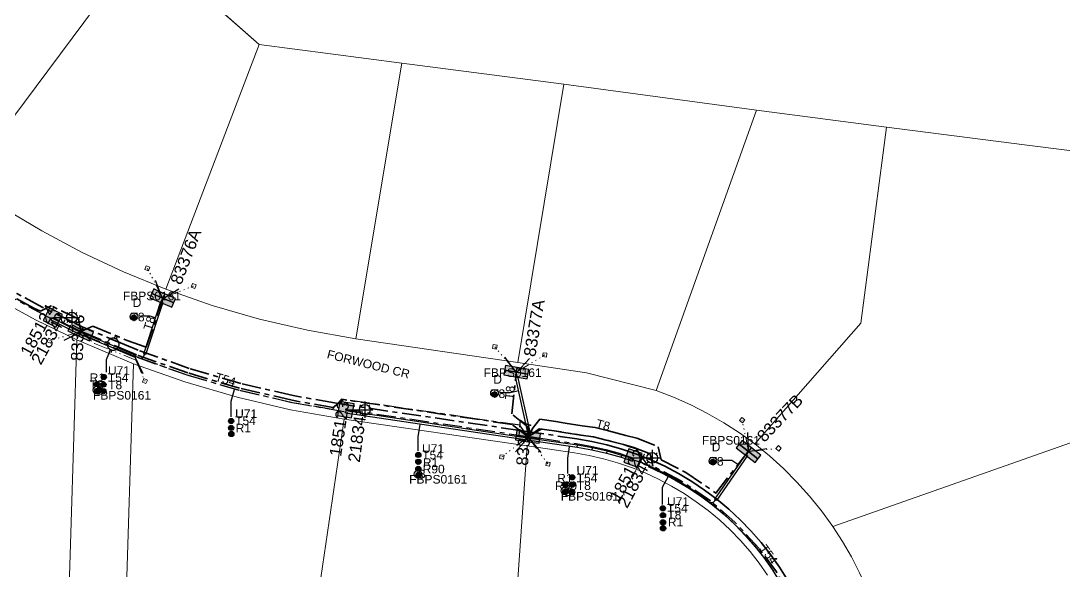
# Model space of a CAD drawing. Header units: metres. Extents: x 244561 to 254068, y 6159332 to 6162744.
# Drawn here: x 251592.3 to 251810.7, y 6161766.5 to 6161881.6 of the extents above; entities that cross this region are included whole.
import ezdxf
from ezdxf.enums import TextEntityAlignment as Align

# ---------------------------------------------------------------- set-up
doc = ezdxf.new("R2010")
doc.units = ezdxf.units.M
doc.linetypes.add('Cable Exist UG', pattern=[7, 4, -1, 1, -1])
doc.linetypes.add('PHANTOMX2', pattern=[6.6, 3, -0.75, 0.2, -0.75, 0.2, -0.75, 0.2, -0.75])
doc.layers.get('0').update_dxf_attribs({"color": 6})
for name, color, linetype, lineweight in [('_User_HV_Exist', 1, 'Continuous', 35), ('_User_LV_Exist', 5, 'Continuous', 35), ('Cadastre Developer_SP_NEW', 92, 'Continuous', 15), ('Cadastre Land Parcels_SP_EXT', 118, 'Continuous', 15), ('Cadastre Roads_SP_EXT', 218, 'Continuous', 15), ('Mains_HV_EXT', 13, 'Continuous', 25), ('Mains_LV_EXT', 163, 'Continuous', 25), ('Mains_LV_SL_EXT', 135, 'Continuous', 25), ('Mains_SL_EXT', 131, 'Continuous', 25), ('Services_SP_EXT', 42, 'PHANTOMX2', 20)]:
    doc.layers.add(name, color=color, linetype=linetype, lineweight=lineweight)
for name, color, linetype in [('Duct_SP_EXT', 30, 'Continuous'), ('Equip_LV_EXT', 7, 'Continuous'), ('Equip_SP_SL_EXT', 7, 'Continuous'), ('SupportsUG_SP_LV_EXT', 7, 'Continuous'), ('SupportsUG_SP_LV_SL_EXT', 7, 'Continuous'), ('Trench_SP_EXT', 7, 'Continuous')]:
    doc.layers.add(name, color=color, linetype=linetype)
doc.styles.add('COLUMN_LABEL', font='arial.ttf', dxfattribs={"height": 2})
doc.styles.add('iecARIAL', font='arial.ttf', dxfattribs={"height": 2})
doc.styles.add('POLE_LABEL', font='arial.ttf', dxfattribs={"height": 2})
doc.styles.add('SL_LABEL', font='arial.ttf', dxfattribs={"height": 2})
doc.styles.get("Standard").update_dxf_attribs({"font": 'arial.ttf'})

# ---------------------------------------------------------------- blocks, each defined once
blk = doc.blocks.new('COLUMN_EXT')
blk.add_hatch(color=256).paths.add_polyline_path([(1.5, -1.5), (1.5, 1.5), (-1.5, 1.5), (-1.5, -1.5)])
blk.add_lwpolyline([(1.5, 1.5), (-1.5, 1.5), (-1.5, -1.5), (1.5, -1.5)], close=True)
at = {"flags": 1}
blk.add_attdef('Z', (-1.81, 2.35), '', height=0.2, rotation=180, dxfattribs=at)
at = {"flags": 9}
for tag, style, p in [('STRUCTURE_PLANT_NUMBER', 'POLE_LABEL', (-1.81, -0.03)), ('STREET_CODE', 'COLUMN_LABEL', (-1.81, 0.2))]:
    blk.add_attdef(tag, text='', height=0.2, rotation=180, dxfattribs=dict(at, style=style)).set_placement(p, align=Align.MIDDLE_LEFT)
for tag, p in [('COLUMN_TYPE', (-1.81, 0.4)), ('STREETNAME', (-1.81, 1.6)), ('OWNED_BY', (-1.81, 0.6)), ('LOCATION', (-1.81, 1.4)), ('SUBURB', (-1.81, 1.8)), ('LEGEND', (-1.81, 1.2)), ('USAGE', (-1.81, 1)), ('NOTES', (-1.81, 2)), ('STATE', (-1.81, 0.8))]:
    blk.add_attdef(tag, text='', height=0.2, rotation=180, dxfattribs=at).set_placement(p, align=Align.MIDDLE_LEFT)
at = {"style": 'COLUMN_LABEL', "width": 0.9, "flags": 8}
blk.add_attdef('ASSET_NUM', text='', height=2, rotation=270, dxfattribs=at).set_placement((2, -4), align=Align.MIDDLE_LEFT)
blk = doc.blocks.new('PILLAR_EXT')
blk.add_hatch(color=256).paths.add_polyline_path([(-2.5, 1), (-2.5, -1), (2.5, -1), (2.5, 1)])
for p, q in [((-2.5, 0), (2.5, 0)), ((0, 1), (0, -1))]:
    blk.add_line(p, q)
at = {"ltscale": 10}
blk.add_line((2.5, 0), (-2.5, 0), dxfattribs=at)
blk.add_lwpolyline([(-2.5, -1), (-1.25, -1), (1.25, -1), (2.5, -1), (2.5, 1), (-2.5, 1)], close=True)
at = {"width": 0.9, "flags": 8}
blk.add_attdef('ASSET_NUM', text='', height=2, rotation=90, dxfattribs=at).set_placement((-2, 4), align=Align.MIDDLE_LEFT)
for tag, p, flags in [('OWNED_BY', (0, -0.2), 9), ('STATE', (0, -0.4), 9), ('SUPPORT_TYPE', (0, -0.6), 9), ('STREETNAME', (0, -1.8), 9), ('SUBURB', (0, -2), 1), ('USAGE', (0, -0.8), 9), ('LEGEND', (0, -1), 9), ('LOCATION', (0, -1.2), 9), ('NOTES', (0, -1.4), 9), ('PARENT', (0, -1.6), 9)]:
    blk.add_attdef(tag, p, '', height=0.2, dxfattribs=dict(flags=flags))
blk = doc.blocks.new('DUCT_EXT')
blk.add_circle((0, 0.8), 0.8)
at = {"flags": 1}
blk.add_attdef('Z', (0, 0), '', height=0.2, dxfattribs=at)
at = {"flags": 9}
for tag, p in [('DUCT_CODE', (0, 0)), ('XSECT_TYPE', (0, -0.2)), ('STATE', (0, -0.6)), ('FB_REFERENCE', (0, -0.4)), ('NOTES', (0, -0.8))]:
    blk.add_attdef(tag, text='', height=0.2, dxfattribs=at).set_placement(p, align=Align.MIDDLE_LEFT)
blk = doc.blocks.new('SL_LANTERN_EXT')
at = {"flags": 9}
for tag, p in [('LRATECODE', (-7.4, 0)), ('LOUTREACHVOCAB', (-7.2, 0)), ('LOUTREACH', (-7, 0)), ('LANTNUMBER', (-6.6, 0)), ('LNEW', (-6.4, 0)), ('LMASTVOCAB', (-6.2, 0)), ('LMAST', (-6, 0)), ('LLAMPVOCAB', (-5.8, 0)), ('LLAMP', (-5.6, 0)), ('LEXIST', (-5.4, 0)), ('LCHARGE3PERCENT', (-5.2, 0)), ('LCHARGE3', (-5, 0)), ('LCHARGE2PERCENT', (-4.8, 0)), ('LCHARGE2', (-4.6, 0)), ('LCHARGE1PERCENT', (-4.4, 0)), ('LCHARGE1', (-4.2, 0)), ('LCATEGORY', (-4, 0)), ('LBRACKETVOCAB', (-3.8, 0)), ('LBRACKET', (-3.6, 0)), ('LKINGHEIGHT', (-3.4, 0)), ('CREPLACE', (-3.2, 0)), ('CREMOVE', (-3, 0)), ('CNUMBER', (-2.8, 0)), ('CNEW', (-2.6, 0)), ('CEXIST', (-2.4, 0)), ('USAGE', (-2.2, 0)), ('STATE', (-2, 0)), ('OWNED_BY', (-1.8, 0)), ('ORIENTATION', (-1.6, 0)), ('OPERATING_VOLTAGE', (-1.4, 0)), ('NO_PHASES', (-1.2, 0)), ('LANTERN_TYPE', (-1, 0)), ('LANTERN_PURPOSE', (-0.8, 0)), ('CONTROL_TYPE', (-0.6, 0)), ('CONSTRUCTED_VOLTAGE', (-0.4, 0))]:
    blk.add_attdef(tag, text='', height=0.001, rotation=270, dxfattribs=at).set_placement(p, align=Align.MIDDLE_LEFT)
at = {"style": 'SL_LABEL', "flags": 9}
blk.add_attdef('STREET_CODE', text='', height=0.001, rotation=270, dxfattribs=at).set_placement((0, 0), align=Align.MIDDLE_LEFT)
at = {"flags": 1}
blk.add_attdef('Z', (0, 0), '', height=0.001, rotation=270, dxfattribs=at)
at = {"width": 0.9}
blk.add_attdef('LNUMBER', text='', height=1, dxfattribs=at).set_placement((7, -1), align=Align.MIDDLE_LEFT)
at = {"flags": 9}
for tag, p in [('LREMOVE', (0, -7.6)), ('LREPLACE', (0, -7.8)), ('LTYPE', (0, -8)), ('LTYPEVOCAB', (0, -8.2)), ('LEGEND', (0, -8.4)), ('SUBURB', (0, -8.6)), ('STREETNAME', (0, -8.8)), ('LOCATION', (0, -9)), ('NOTES', (0, -9.2)), ('MAINTAINED_BY', (0, -9.86))]:
    blk.add_attdef(tag, text='', height=0.001, dxfattribs=at).set_placement(p, align=Align.MIDDLE_LEFT)
blk.add_attdef('OPERATED_BY', (0, -9.61), '', height=0.001, dxfattribs=at)
blk.add_wipeout([(5.69, 0), (5.06, -1.06), (4, -1.69), (2.94, -1.06), (2.31, 0), (2.94, 1.06), (4, 1.69), (5.06, 1.06)])
for p, q in [((0, 0), (4, 0)), ((2.94, 1.06), (3.2, 0.8)), ((4, 1.69), (4, 0)), ((5.06, 1.06), (4.8, 0.8)), ((2.94, -1.06), (3.2, -0.8)), ((4, 0), (5.69, 0)), ((4, 0), (4, -1.69)), ((5.06, -1.06), (4.8, -0.8))]:
    blk.add_line(p, q)
blk.add_circle((4, 0), 1.12)
blk = doc.blocks.new('CCP_EXT')
at = {"flags": 9}
for tag, p in [('STATE', (0, -1.8)), ('NOTES', (0, -2))]:
    blk.add_attdef(tag, text='', height=0.2, dxfattribs=at).set_placement(p, align=Align.MIDDLE_LEFT)
blk.add_wipeout([(0, 0.57), (0.57, 0), (0, -0.57), (-0.57, 0)])
blk.add_lwpolyline([(-0.57, 0), (0, 0.57), (0.57, 0), (0, -0.57), (-0.57, 0)])
at = {"flags": 1}
blk.add_attdef('Z', (0, 0), '', height=0.2, dxfattribs=at)
at = {"flags": 9}
for tag, p in [('CCP_TYPE', (0, 0)), ('CONSTRUCTED_VOLTAGE', (0, -0.2)), ('OPERATING_VOLTAGE', (0, -0.6)), ('ORIENTATION', (0, -0.8)), ('OWNED_BY', (0, -1)), ('NO_PHASES', (0, -0.4)), ('USAGE', (0, -1.2)), ('LEGEND', (0, -1.4)), ('LIFE_SUPPORT', (0, -1.6))]:
    blk.add_attdef(tag, text='', height=0.2, dxfattribs=at).set_placement(p, align=Align.MIDDLE_LEFT)
blk = doc.blocks.new('LV_UG_LINKS_OPEN_EXT')
at = {"layer": 'Equip_LV_EXT'}
for tag, flags, p in [('OPERATING_VOLTAGE', 9, (3, -2.6)), ('ORIENTATION', 9, (3, -2.8)), ('STATE', 9, (3, -3)), ('SWITCH_TYPE', 9, (3, -3.2)), ('OWNED_BY', 9, (3, -3.8)), ('OPERATED_BY', 9, (3, -4)), ('USAGE', 9, (3, -3.4)), ('NOTES', 9, (3, -3.6)), ('MAINTAINED_BY', 9, (3, -4.2)), ('NUMBER_OF_PHASES', 9, (3, -4.4)), ('TYPE', 9, (3, -4.6)), ('Z', 1, (3, -4.8))]:
    blk.add_attdef(tag, text='', height=0.2, dxfattribs=dict(at, flags=flags)).set_placement(p, align=Align.MIDDLE_LEFT)
blk.add_wipeout([(4, 1.25), (3.97, 1.25), (3.94, 1.25), (3.91, 1.25), (3.88, 1.24), (3.85, 1.24), (3.82, 1.24), (3.79, 1.23), (3.76, 1.23), (3.73, 1.22), (3.7, 1.21), (3.67, 1.2), (3.64, 1.2), (3.61, 1.19), (3.58, 1.18), (3.55, 1.17), (3.52, 1.15), (3.49, 1.14), (3.47, 1.13), (3.44, 1.12), (3.41, 1.1), (3.38, 1.09), (3.36, 1.07), (3.33, 1.06), (3.31, 1.04), (3.28, 1.02), (3.26, 1), (3.23, 0.99), (3.21, 0.97), (3.18, 0.95), (3.16, 0.93), (3.14, 0.91), (3.12, 0.88), (3.09, 0.86), (3.07, 0.84), (3.05, 0.82), (3.03, 0.79), (3.01, 0.77), (3, 0.74), (2.98, 0.72), (2.96, 0.69), (2.94, 0.67), (2.93, 0.64), (2.91, 0.62), (2.9, 0.59), (2.88, 0.56), (2.87, 0.53), (2.86, 0.51), (2.85, 0.48), (2.83, 0.45), (2.82, 0.42), (2.81, 0.39), (2.8, 0.36), (2.8, 0.33), (2.79, 0.3), (2.78, 0.27), (2.77, 0.24), (2.77, 0.21), (2.76, 0.18), (2.76, 0.15), (2.76, 0.12), (2.75, 0.09), (2.75, 0.06), (2.75, 0.03), (2.75, 0), (2.75, -0.03), (2.75, -0.06), (2.75, -0.09), (2.76, -0.12), (2.76, -0.15), (2.76, -0.18), (2.77, -0.21), (2.77, -0.24), (2.78, -0.27), (2.79, -0.3), (2.8, -0.33), (2.8, -0.36), (2.81, -0.39), (2.82, -0.42), (2.83, -0.45), (2.85, -0.48), (2.86, -0.51), (2.87, -0.53), (2.88, -0.56), (2.9, -0.59), (2.91, -0.62), (2.93, -0.64), (2.94, -0.67), (2.96, -0.69), (2.98, -0.72), (3, -0.74), (3.01, -0.77), (3.03, -0.79), (3.05, -0.82), (3.07, -0.84), (3.09, -0.86), (3.12, -0.88), (3.14, -0.91), (3.16, -0.93), (3.18, -0.95), (3.21, -0.97), (3.23, -0.99), (3.26, -1), (3.28, -1.02), (3.31, -1.04), (3.33, -1.06), (3.36, -1.07), (3.38, -1.09), (3.41, -1.1), (3.44, -1.12), (3.47, -1.13), (3.49, -1.14), (3.52, -1.15), (3.55, -1.17), (3.58, -1.18), (3.61, -1.19), (3.64, -1.2), (3.67, -1.2), (3.7, -1.21), (3.73, -1.22), (3.76, -1.23), (3.79, -1.23), (3.82, -1.24), (3.85, -1.24), (3.88, -1.24), (3.91, -1.25), (3.94, -1.25), (3.97, -1.25), (4, -1.25), (4.03, -1.25), (4.06, -1.25), (4.09, -1.25), (4.12, -1.24), (4.15, -1.24), (4.18, -1.24), (4.21, -1.23), (4.24, -1.23), (4.27, -1.22), (4.3, -1.21), (4.33, -1.2), (4.36, -1.2), (4.39, -1.19), (4.42, -1.18), (4.45, -1.17), (4.48, -1.15), (4.51, -1.14), (4.53, -1.13), (4.56, -1.12), (4.59, -1.1), (4.62, -1.09), (4.64, -1.07), (4.67, -1.06), (4.69, -1.04), (4.72, -1.02), (4.74, -1), (4.77, -0.99), (4.79, -0.97), (4.82, -0.95), (4.84, -0.93), (4.86, -0.91), (4.88, -0.88), (4.91, -0.86), (4.93, -0.84), (4.95, -0.82), (4.97, -0.79), (4.99, -0.77), (5, -0.74), (5.02, -0.72), (5.04, -0.69), (5.06, -0.67), (5.07, -0.64), (5.09, -0.62), (5.1, -0.59), (5.12, -0.56), (5.13, -0.53), (5.14, -0.51), (5.15, -0.48), (5.17, -0.45), (5.18, -0.42), (5.19, -0.39), (5.2, -0.36), (5.2, -0.33), (5.21, -0.3), (5.22, -0.27), (5.23, -0.24), (5.23, -0.21), (5.24, -0.18), (5.24, -0.15), (5.24, -0.12), (5.25, -0.09), (5.25, -0.06), (5.25, -0.03), (5.25, 0), (5.25, 0.03), (5.25, 0.06), (5.25, 0.09), (5.24, 0.12), (5.24, 0.15), (5.24, 0.18), (5.23, 0.21), (5.23, 0.24), (5.22, 0.27), (5.21, 0.3), (5.2, 0.33), (5.2, 0.36), (5.19, 0.39), (5.18, 0.42), (5.17, 0.45), (5.15, 0.48), (5.14, 0.51), (5.13, 0.53), (5.12, 0.56), (5.1, 0.59), (5.09, 0.62), (5.07, 0.64), (5.06, 0.67), (5.04, 0.69), (5.02, 0.72), (5, 0.74), (4.99, 0.77), (4.97, 0.79), (4.95, 0.82), (4.93, 0.84), (4.91, 0.86), (4.88, 0.88), (4.86, 0.91), (4.84, 0.93), (4.82, 0.95), (4.79, 0.97), (4.77, 0.99), (4.74, 1), (4.72, 1.02), (4.69, 1.04), (4.67, 1.06), (4.64, 1.07), (4.62, 1.09), (4.59, 1.1), (4.56, 1.12), (4.53, 1.13), (4.51, 1.14), (4.48, 1.15), (4.45, 1.17), (4.42, 1.18), (4.39, 1.19), (4.36, 1.2), (4.33, 1.2), (4.3, 1.21), (4.27, 1.22), (4.24, 1.23), (4.21, 1.23), (4.18, 1.24), (4.15, 1.24), (4.12, 1.24), (4.09, 1.25), (4.06, 1.25), (4.03, 1.25)]).dxf.layer = 'Equip_LV_EXT'
for p, q in [((3.79, 1.86), (3.79, 1.23)), ((4.21, 1.86), (4.21, 1.23)), ((3.79, -1.23), (3.79, -1.86)), ((4.21, -1.23), (4.21, -1.86))]:
    blk.add_line(p, q, dxfattribs=at)
at = {"layer": 'Equip_LV_EXT', "flags": 128}
blk.add_lwpolyline([(4, 1.25), (3.97, 1.25), (3.94, 1.25), (3.91, 1.25), (3.88, 1.24), (3.85, 1.24), (3.82, 1.24), (3.79, 1.23), (3.76, 1.23), (3.73, 1.22), (3.7, 1.21), (3.67, 1.2), (3.64, 1.2), (3.61, 1.19), (3.58, 1.18), (3.55, 1.17), (3.52, 1.15), (3.49, 1.14), (3.47, 1.13), (3.44, 1.12), (3.41, 1.1), (3.38, 1.09), (3.36, 1.07), (3.33, 1.06), (3.31, 1.04), (3.28, 1.02), (3.26, 1), (3.23, 0.99), (3.21, 0.97), (3.18, 0.95), (3.16, 0.93), (3.14, 0.91), (3.12, 0.88), (3.09, 0.86), (3.07, 0.84), (3.05, 0.82), (3.03, 0.79), (3.01, 0.77), (3, 0.74), (2.98, 0.72), (2.96, 0.69), (2.94, 0.67), (2.93, 0.64), (2.91, 0.62), (2.9, 0.59), (2.88, 0.56), (2.87, 0.53), (2.86, 0.51), (2.85, 0.48), (2.83, 0.45), (2.82, 0.42), (2.81, 0.39), (2.8, 0.36), (2.8, 0.33), (2.79, 0.3), (2.78, 0.27), (2.77, 0.24), (2.77, 0.21), (2.76, 0.18), (2.76, 0.15), (2.76, 0.12), (2.75, 0.09), (2.75, 0.06), (2.75, 0.03), (2.75, 0), (2.75, -0.03), (2.75, -0.06), (2.75, -0.09), (2.76, -0.12), (2.76, -0.15), (2.76, -0.18), (2.77, -0.21), (2.77, -0.24), (2.78, -0.27), (2.79, -0.3), (2.8, -0.33), (2.8, -0.36), (2.81, -0.39), (2.82, -0.42), (2.83, -0.45), (2.85, -0.48), (2.86, -0.51), (2.87, -0.53), (2.88, -0.56), (2.9, -0.59), (2.91, -0.62), (2.93, -0.64), (2.94, -0.67), (2.96, -0.69), (2.98, -0.72), (3, -0.74), (3.01, -0.77), (3.03, -0.79), (3.05, -0.82), (3.07, -0.84), (3.09, -0.86), (3.12, -0.88), (3.14, -0.91), (3.16, -0.93), (3.18, -0.95), (3.21, -0.97), (3.23, -0.99), (3.26, -1), (3.28, -1.02), (3.31, -1.04), (3.33, -1.06), (3.36, -1.07), (3.38, -1.09), (3.41, -1.1), (3.44, -1.12), (3.47, -1.13), (3.49, -1.14), (3.52, -1.15), (3.55, -1.17), (3.58, -1.18), (3.61, -1.19), (3.64, -1.2), (3.67, -1.2), (3.7, -1.21), (3.73, -1.22), (3.76, -1.23), (3.79, -1.23), (3.82, -1.24), (3.85, -1.24), (3.88, -1.24), (3.91, -1.25), (3.94, -1.25), (3.97, -1.25), (4, -1.25), (4.03, -1.25), (4.06, -1.25), (4.09, -1.25), (4.12, -1.24), (4.15, -1.24), (4.18, -1.24), (4.21, -1.23), (4.24, -1.23), (4.27, -1.22), (4.3, -1.21), (4.33, -1.2), (4.36, -1.2), (4.39, -1.19), (4.42, -1.18), (4.45, -1.17), (4.48, -1.15), (4.51, -1.14), (4.53, -1.13), (4.56, -1.12), (4.59, -1.1), (4.62, -1.09), (4.64, -1.07), (4.67, -1.06), (4.69, -1.04), (4.72, -1.02), (4.74, -1), (4.77, -0.99), (4.79, -0.97), (4.82, -0.95), (4.84, -0.93), (4.86, -0.91), (4.88, -0.88), (4.91, -0.86), (4.93, -0.84), (4.95, -0.82), (4.97, -0.79), (4.99, -0.77), (5, -0.74), (5.02, -0.72), (5.04, -0.69), (5.06, -0.67), (5.07, -0.64), (5.09, -0.62), (5.1, -0.59), (5.12, -0.56), (5.13, -0.53), (5.14, -0.51), (5.15, -0.48), (5.17, -0.45), (5.18, -0.42), (5.19, -0.39), (5.2, -0.36), (5.2, -0.33), (5.21, -0.3), (5.22, -0.27), (5.23, -0.24), (5.23, -0.21), (5.24, -0.18), (5.24, -0.15), (5.24, -0.12), (5.25, -0.09), (5.25, -0.06), (5.25, -0.03), (5.25, 0), (5.25, 0.03), (5.25, 0.06), (5.25, 0.09), (5.24, 0.12), (5.24, 0.15), (5.24, 0.18), (5.23, 0.21), (5.23, 0.24), (5.22, 0.27), (5.21, 0.3), (5.2, 0.33), (5.2, 0.36), (5.19, 0.39), (5.18, 0.42), (5.17, 0.45), (5.15, 0.48), (5.14, 0.51), (5.13, 0.53), (5.12, 0.56), (5.1, 0.59), (5.09, 0.62), (5.07, 0.64), (5.06, 0.67), (5.04, 0.69), (5.02, 0.72), (5, 0.74), (4.99, 0.77), (4.97, 0.79), (4.95, 0.82), (4.93, 0.84), (4.91, 0.86), (4.88, 0.88), (4.86, 0.91), (4.84, 0.93), (4.82, 0.95), (4.79, 0.97), (4.77, 0.99), (4.74, 1), (4.72, 1.02), (4.69, 1.04), (4.67, 1.06), (4.64, 1.07), (4.62, 1.09), (4.59, 1.1), (4.56, 1.12), (4.53, 1.13), (4.51, 1.14), (4.48, 1.15), (4.45, 1.17), (4.42, 1.18), (4.39, 1.19), (4.36, 1.2), (4.33, 1.2), (4.3, 1.21), (4.27, 1.22), (4.24, 1.23), (4.21, 1.23), (4.18, 1.24), (4.15, 1.24), (4.12, 1.24), (4.09, 1.25), (4.06, 1.25), (4.03, 1.25)], close=True, dxfattribs=at)
at = {"layer": 'Equip_LV_EXT', "flags": 9}
for tag, p in [('ACTUAL_STATUS', (3.17, -1.67)), ('CONSTRUCTED_VOLTAGE', (3.17, -1.83)), ('NO_PHASES', (3.17, -2))]:
    blk.add_attdef(tag, text='', height=0.167, dxfattribs=at).set_placement(p, align=Align.MIDDLE_LEFT)
blk = doc.blocks.new('CABLE_LARGE_EXT')
h = blk.add_hatch(color=256)
edge = h.paths.add_edge_path()
edge.add_arc((0, 0.55), 0.55, 0, 360)
blk.add_circle((0, 0.55), 0.55)
at = {"flags": 1}
blk.add_attdef('Z', (0, 0), '', height=0.2, dxfattribs=at)
at = {"flags": 9}
for tag, p in [('COND_CODE', (0, 0)), ('STATE', (0, -0.4)), ('XSECT_SIZE', (0, -0.6)), ('FB_REFERENCE', (0, -0.2)), ('NOTES', (0, -0.8))]:
    blk.add_attdef(tag, text='', height=0.2, dxfattribs=at).set_placement(p, align=Align.MIDDLE_LEFT)

msp = doc.modelspace()

# ---------------------------------------------------------------- linework, layer by layer
at = {"layer": '_User_LV_Exist', "linetype": 'Cable Exist UG'}
msp.add_lwpolyline([(251698.4457, 6161794.547), (251698.4737, 6161796.57), (251695.0593, 6161799.3271), (251695.9947, 6161808.067)], dxfattribs=at)
at = {"layer": 'Cadastre Developer_SP_NEW', "linetype": 'Continuous'}
msp.add_lwpolyline([(251632.7481, 6161884.895), (251642.1825, 6161876.6196), (251671.9943, 6161872.7279), (251705.961, 6161868.2942), (251746.269, 6161862.8985), (251773.5036, 6161859.3432), (251802.411, 6161855.6526), (251820.6765, 6161853.3207), (251887.3322, 6161844.6196), (251897.5422, 6161939.9101)], dxfattribs=at)
for points in [[(251617.8278, 6161897.9813), (251598.9939, 6161914.6981), (251592.0792, 6161920.5563), (251553.0937, 6161868.2067), (251576.7125, 6161850.6088), (251580.4917, 6161847.8665), (251617.8278, 6161897.9813)], [(251820.7202, 6161796.3348), (251762.2345, 6161775.8132), (251764.2763, 6161772.6688), (251766.1602, 6161769.4256), (251767.8813, 6161766.0954), (251769.4359, 6161762.6832), (251770.8199, 6161759.1976), (251772.0304, 6161755.6487), (251773.0632, 6161752.0453), (251773.9171, 6161748.3932), (251820.7618, 6161742.6934), (251820.7202, 6161796.3348)]]:
    msp.add_lwpolyline(points, close=True, dxfattribs=at)
at = {"layer": 'Cadastre Land Parcels_SP_EXT', "linetype": 'Continuous'}
for points in [[(251632.7481, 6161884.895), (251642.1825, 6161876.6196), (251671.9943, 6161872.7279), (251705.961, 6161868.2942), (251746.269, 6161862.8985), (251773.5036, 6161859.3432), (251802.411, 6161855.6526), (251820.6765, 6161853.3207), (251887.3322, 6161844.6196), (251897.5422, 6161939.9101)], [(251748.6141, 6161765.596), (251746.84, 6161768.1127), (251744.9372, 6161770.5314), (251742.9095, 6161772.8483), (251740.7648, 6161775.0545), (251738.5072, 6161777.1462), (251736.1426, 6161779.1176), (251733.6794, 6161780.963), (251731.122, 6161782.6755), (251728.4786, 6161784.2543), (251725.7559, 6161785.6906), (251722.9623, 6161786.9837), (251720.1061, 6161788.1279), (251717.1921, 6161789.1223), (251714.2306, 6161789.9611), (251711.2305, 6161790.6466), (251708.1977, 6161791.172), (251698.2735, 6161792.6276), (251694.5331, 6161739.9063)]]:
    msp.add_lwpolyline(points, dxfattribs=at)
for points in [[(251617.8278, 6161897.9813), (251598.9939, 6161914.6981), (251592.0792, 6161920.5563), (251553.0937, 6161868.2067), (251576.7125, 6161850.6088), (251580.4917, 6161847.8665), (251617.8278, 6161897.9813)], [(251642.1826, 6161876.6196), (251617.8278, 6161897.9813), (251580.4917, 6161847.8665), (251588.4381, 6161842.5385), (251596.644, 6161837.6196), (251605.0878, 6161833.12), (251613.7478, 6161829.0532), (251622.6021, 6161825.4294), (251642.1826, 6161876.6196)], [(251671.9945, 6161872.7279), (251642.1826, 6161876.6196), (251622.6021, 6161825.4294), (251632.3277, 6161822.0331), (251642.2233, 6161819.1698), (251652.2595, 6161816.8486), (251662.4086, 6161815.0768), (251671.9945, 6161872.7279)], [(251705.9612, 6161868.2942), (251671.9945, 6161872.7279), (251662.4086, 6161815.0768), (251696.2909, 6161810.1064), (251705.9612, 6161868.2942)], [(251746.2691, 6161862.8985), (251705.9612, 6161868.2942), (251696.2909, 6161810.1064), (251710.6914, 6161807.9305), (251725.2397, 6161804.2339), (251746.2691, 6161862.8985)], [(251768.1476, 6161818.3071), (251773.5037, 6161859.3431), (251746.2691, 6161862.8985), (251725.2397, 6161804.2339), (251728.9129, 6161802.8301), (251732.5073, 6161801.2361), (251736.0147, 6161799.4586), (251739.4248, 6161797.4994), (251742.728, 6161795.3661), (251745.9155, 6161793.0626), (251768.1476, 6161818.3071)], [(251820.7202, 6161796.3348), (251820.6767, 6161853.3207), (251802.4112, 6161855.6526), (251773.5037, 6161859.3431), (251768.1476, 6161818.3071), (251745.9155, 6161793.0626), (251748.9999, 6161790.5583), (251751.948, 6161787.895), (251754.7538, 6161785.0806), (251757.408, 6161782.1238), (251759.9039, 6161779.0325), (251762.2345, 6161775.8132), (251820.7202, 6161796.3348)], [(251603.9434, 6161814.8136), (251595.3087, 6161819.0145), (251586.8787, 6161823.6119), (251578.6726, 6161828.5955), (251570.7073, 6161833.9558), (251555.3142, 6161760.8778), (251569.3848, 6161758.74), (251602.096, 6161754.1982), (251603.9434, 6161814.8136)], [(251615.8014, 6161809.8238), (251603.9434, 6161814.8136), (251602.096, 6161754.1982), (251614.123, 6161754.1409), (251615.8014, 6161809.8238)], [(251659.9389, 6161798.2503), (251648.6802, 6161800.2212), (251637.5495, 6161802.8134), (251626.5783, 6161806.0169), (251615.8014, 6161809.8238), (251614.123, 6161754.1409), (251652.2832, 6161746.0675), (251659.9389, 6161798.2503)], [(251698.2735, 6161792.6276), (251659.9389, 6161798.2503), (251652.2832, 6161746.0675), (251663.1215, 6161743.6127), (251678.7154, 6161740.3862), (251694.5331, 6161739.9063), (251698.2735, 6161792.6276)], [(251820.7202, 6161796.3348), (251762.2345, 6161775.8132), (251764.2763, 6161772.6688), (251766.1602, 6161769.4256), (251767.8813, 6161766.0954), (251769.4359, 6161762.6832), (251770.8199, 6161759.1976), (251772.0304, 6161755.6487), (251773.0632, 6161752.0453), (251773.9171, 6161748.3932), (251820.7618, 6161742.6934), (251820.7202, 6161796.3348)]]:
    msp.add_lwpolyline(points, close=True, dxfattribs=at)
at = {"layer": 'Duct_SP_EXT'}
for p, q in [((251621.5192, 6161822.7802), (251617.8969, 6161811.8724)), ((251621.9748, 6161822.629), (251618.3524, 6161811.7212)), ((251621.5192, 6161822.7802), (251621.747, 6161822.7046)), ((251621.9748, 6161822.629), (251621.747, 6161822.7046)), ((251616.1651, 6161811.144), (251616.2582, 6161811.3652)), ((251616.3512, 6161811.5864), (251616.2582, 6161811.3652)), ((251617.8969, 6161811.8724), (251618.1247, 6161811.7968)), ((251618.3524, 6161811.7212), (251618.1247, 6161811.7968)), ((251695.7363, 6161807.0916), (251695.9706, 6161807.1438)), ((251695.7363, 6161807.0916), (251698.323, 6161795.4842)), ((251696.2048, 6161807.196), (251695.9706, 6161807.1438)), ((251696.2048, 6161807.196), (251698.7915, 6161795.5886)), ((251698.323, 6161795.4842), (251698.5572, 6161795.5364)), ((251698.7915, 6161795.5886), (251698.5572, 6161795.5364)), ((251698.7602, 6161793.822), (251698.7954, 6161794.0594)), ((251698.7606, 6161793.8219), (251698.7954, 6161794.0594)), ((251698.7606, 6161793.8219), (251708.7075, 6161792.3631)), ((251698.8307, 6161794.2968), (251698.7954, 6161794.0594)), ((251698.8303, 6161794.2968), (251698.7954, 6161794.0594)), ((251698.8303, 6161794.2968), (251708.7833, 6161792.8371)), ((251708.7075, 6161792.3631), (251708.7454, 6161792.6001)), ((251708.7075, 6161792.3631), (251711.797, 6161791.8273)), ((251708.7833, 6161792.8371), (251708.7454, 6161792.6001)), ((251708.7833, 6161792.8371), (251711.8915, 6161792.2981)), ((251711.797, 6161791.8273), (251711.8443, 6161792.0627)), ((251711.8915, 6161792.2981), (251711.8443, 6161792.0627)), ((251744.0262, 6161790.9366), (251737.4951, 6161781.4955)), ((251744.0262, 6161790.9366), (251744.2235, 6161790.8001)), ((251744.4209, 6161790.6636), (251744.2235, 6161790.8001)), ((251744.4209, 6161790.6636), (251737.8898, 6161781.2225)), ((251737.4951, 6161781.4955), (251737.6925, 6161781.359)), ((251737.8898, 6161781.2225), (251737.6925, 6161781.359))]:
    msp.add_line(p, q, dxfattribs=at)
for points in [[(251617.3337, 6161819.8345), (251619.255, 6161819.8345), (251620.2694, 6161819.509)], [(251610.1722, 6161808.0923), (251610.1722, 6161810.7392), (251611.1596, 6161813.1218)], [(251636.2793, 6161798.7511), (251636.2793, 6161801.9901), (251637.0052, 6161804.4575)], [(251692.6742, 6161803.8205), (251694.7268, 6161803.8205), (251696.2314, 6161804.1718)], [(251675.4734, 6161791.6153), (251675.4734, 6161794.6195), (251675.8405, 6161797.0738)], [(251706.7887, 6161786.8736), (251706.7887, 6161790.1082), (251707.1358, 6161792.4679)], [(251738.6257, 6161789.6705), (251741.1193, 6161789.6705), (251742.3686, 6161788.8134)]]:
    msp.add_lwpolyline(points, dxfattribs=at)
at = {"layer": 'Mains_LV_EXT', "linetype": 'Cable Exist UG'}
msp.add_lwpolyline([(251698.4457, 6161794.547), (251698.4737, 6161796.57), (251695.0593, 6161799.3271), (251695.9947, 6161808.067)], dxfattribs=at)
at = {"layer": 'Trench_SP_EXT', "linetype": 'Cable Exist UG'}
for points in [[(251621.9098, 6161823.5186), (251620.2741, 6161827.6375)], [(251621.9098, 6161823.4373), (251625.9613, 6161825.9165)], [(251621.9505, 6161823.4779), (251621.6656, 6161822.379)], [(251615.7164, 6161811.5932), (251616.2582, 6161811.3652), (251616.5268, 6161811.2521), (251617.065, 6161811.062)], [(251696.003, 6161807.9845), (251699.2448, 6161811.4901)], [(251695.9707, 6161807.9845), (251696.0677, 6161806.8529)], [(251698.4279, 6161795.9891), (251698.5249, 6161794.5342)], [(251744.5965, 6161791.4844), (251744.457, 6161796.0844)], [(251698.4926, 6161794.3725), (251695.4612, 6161791.0349)], [(251698.5573, 6161794.3725), (251701.4482, 6161790.8529)], [(251744.5617, 6161791.4323), (251744.0058, 6161790.5808)], [(251744.527, 6161791.4496), (251748.9461, 6161792.1892)]]:
    msp.add_lwpolyline(points, dxfattribs=at)
for points in [[(251618.2405, 6161812.2237), (251618.0061, 6161811.5125), (251618.0061, 6161811.5125, -0.47894543), (251617.0846, 6161811.0598)], [(251737.8724, 6161781.6676), (251737.577, 6161781.1984), (251737.577, 6161781.1984, -0.47192369), (251736.326, 6161781.0073)], [(251736.4009, 6161780.9401), (251736.7234, 6161780.6989), (251739.1566, 6161778.6687), (251741.4796, 6161776.5157), (251743.6874, 6161774.2449), (251745.7751, 6161771.8599), (251747.7332, 6161769.371), (251749.5595, 6161766.7812), (251751.2479, 6161764.0999), (251752.7932, 6161761.3354), (251754.1926, 6161758.4925), (251755.4406, 6161755.5807), (251756.5353, 6161752.6074), (251757.4728, 6161749.5813), (251758.2505, 6161746.51), (251758.8669, 6161743.4029), (251758.8733, 6161743.3587), (251758.8733, 6161743.3587), (251759.3279, 6161739.7082), (251759.3756, 6161739.186), (251759.3756, 6161739.186, -0.23277584), (251759.0983, 6161738.0506)]]:
    msp.add_lwpolyline(points, format="xyb", dxfattribs=at)

# ---------------------------------------------------------------- block references
at = {"layer": 'Duct_SP_EXT'}
for name, p in [('DUCT_EXT', (251615.9208, 6161818.9107)), ('CABLE_LARGE_EXT', (251615.9208, 6161818.9108)), ('CABLE_LARGE_EXT', (251608.2038, 6161804.9989)), ('CABLE_LARGE_EXT', (251609.6146, 6161806.4938)), ('DUCT_EXT', (251608.2039, 6161803.5118)), ('CABLE_LARGE_EXT', (251608.2761, 6161803.6202)), ('CABLE_LARGE_EXT', (251609.5402, 6161804.9325)), ('CABLE_LARGE_EXT', (251609.5402, 6161803.557)), ('DUCT_EXT', (251691.4276, 6161802.8615)), ('CABLE_LARGE_EXT', (251691.4275, 6161802.8613)), ('CABLE_LARGE_EXT', (251636.2792, 6161797.3063)), ('CABLE_LARGE_EXT', (251636.2792, 6161795.8615)), ('CABLE_LARGE_EXT', (251636.3154, 6161794.5974)), ('CABLE_LARGE_EXT', (251675.4733, 6161790.2162)), ('CABLE_LARGE_EXT', (251675.4733, 6161788.7759)), ('DUCT_EXT', (251737.1591, 6161788.7116)), ('CABLE_LARGE_EXT', (251737.1591, 6161788.7117)), ('DUCT_EXT', (251675.4322, 6161785.9366)), ('CABLE_LARGE_EXT', (251675.4733, 6161787.2945)), ('CABLE_LARGE_EXT', (251675.5291, 6161786.0012)), ('CABLE_LARGE_EXT', (251707.6932, 6161785.5167)), ('CABLE_LARGE_EXT', (251706.1748, 6161784.0308)), ('CABLE_LARGE_EXT', (251707.6932, 6161783.9985)), ('DUCT_EXT', (251706.1748, 6161782.4479)), ('CABLE_LARGE_EXT', (251706.2636, 6161782.5366)), ('CABLE_LARGE_EXT', (251707.6609, 6161782.4478)), ('CABLE_LARGE_EXT', (251726.6883, 6161777.593)), ('CABLE_LARGE_EXT', (251726.6883, 6161776.1136)), ('CABLE_LARGE_EXT', (251726.7179, 6161774.8485))]:
    msp.add_blockref(name, p, dxfattribs=at)
at = {"layer": 'SupportsUG_SP_LV_EXT'}
ref = msp.add_blockref('PILLAR_EXT', (251621.9625, 6161823.567), dxfattribs=dict(at, rotation=156.5111290808269))
ref.add_attrib('ASSET_NUM', '83376A', dxfattribs={"layer": '0', "height": 2.5, "rotation": 69.067887, "style": 'iecARIAL'}).set_placement((251623.4625, 6161827.067), align=Align.TOP_LEFT)
ref = msp.add_blockref('PILLAR_EXT', (251695.9946, 6161808.0671), dxfattribs=dict(at, rotation=170.4404328546566))
ref.add_attrib('ASSET_NUM', '83377A', dxfattribs={"layer": '0', "height": 2.5, "rotation": 80.564177, "style": 'iecARIAL'}).set_placement((251697.4946, 6161811.5671), align=Align.TOP_LEFT)
ref = msp.add_blockref('PILLAR_EXT', (251604.7902, 6161816.56), dxfattribs=dict(at, rotation=335.2257322743013))
ref.add_attrib('ASSET_NUM', '83376', dxfattribs={"layer": '0', "height": 2.5, "rotation": 88.087598, "style": 'iecARIAL'}).set_placement((251606.2902, 6161820.06), align=Align.BOTTOM_RIGHT)
ref = msp.add_blockref('PILLAR_EXT', (251744.6202, 6161791.4703), dxfattribs=dict(at, rotation=142.2193790245934))
ref.add_attrib('ASSET_NUM', '83377B', dxfattribs={"layer": '0', "height": 2.5, "rotation": 46.414423, "style": 'iecARIAL'}).set_placement((251746.1202, 6161794.9703), align=Align.TOP_LEFT)
ref = msp.add_blockref('PILLAR_EXT', (251698.4456, 6161794.547), dxfattribs=dict(at, rotation=352.0138870317526))
ref.add_attrib('ASSET_NUM', '83377', dxfattribs={"layer": '0', "height": 2.5, "rotation": 85.414178, "style": 'iecARIAL'}).set_placement((251699.9456, 6161798.047), align=Align.BOTTOM_RIGHT)
at = {"layer": 'SupportsUG_SP_LV_SL_EXT'}
ref = msp.add_blockref('COLUMN_EXT', (251598.9176, 6161819.5023), dxfattribs=dict(at, rotation=332.9097005215417))
ref.add_attrib('ASSET_NUM', '218342', dxfattribs={"layer": '0', "height": 2.5, "rotation": 61.431592, "style": 'COLUMN_LABEL'}).set_placement((251600.9176, 6161820.2523), align=Align.MIDDLE_RIGHT)
ref = msp.add_blockref('COLUMN_EXT', (251660.2802, 6161800.2121), dxfattribs=dict(at, rotation=350.5128831197373))
ref.add_attrib('ASSET_NUM', '218341', dxfattribs={"layer": '0', "height": 2.5, "rotation": 82.297821, "style": 'COLUMN_LABEL'}).set_placement((251662.2802, 6161800.9621), align=Align.TOP_RIGHT)
ref = msp.add_blockref('COLUMN_EXT', (251720.438, 6161790.1328), dxfattribs=dict(at, rotation=339.9918954935276))
ref.add_attrib('ASSET_NUM', '218340', dxfattribs={"layer": '0', "height": 2.5, "rotation": 62.078472, "style": 'COLUMN_LABEL'}).set_placement((251722.438, 6161790.8828), align=Align.TOP_RIGHT)

# ---------------------------------------------------------------- texts
at = {"layer": 'Cadastre Roads_SP_EXT'}
msp.add_text('FORWOOD CR', height=1.8, rotation=345.975001, dxfattribs=at).set_placement((251656.2098, 6161811.0354))
at = {"layer": 'Duct_SP_EXT'}
for s, p in [('FBPS0161', (251613.6208, 6161823.1107)), ('D', (251615.6708, 6161821.7107)), ('T8', (251615.2207, 6161818.7107)), ('U71', (251610.4904, 6161807.528)), ('FBPS0161', (251689.1276, 6161807.0614)), ('T8', (251606.6369, 6161804.5761)), ('R1', (251606.6618, 6161806.0109)), ('T54', (251610.4544, 6161806.0471)), ('T8', (251610.5266, 6161804.494)), ('D', (251691.1776, 6161805.6614)), ('FBPS0161', (251607.3581, 6161802.3335)), ('B', (251607.9632, 6161803.3535)), ('T8', (251690.7275, 6161802.6614)), ('U71', (251637.1133, 6161798.4658)), ('T54', (251637.1133, 6161797.0076)), ('R1', (251637.2212, 6161795.4683)), ('U71', (251676.2605, 6161791.2024)), ('FBPS0161', (251734.8591, 6161792.9116)), ('D', (251736.9091, 6161791.5116)), ('T54', (251676.2929, 6161789.8456)), ('R90', (251676.3797, 6161786.8996)), ('R1', (251676.4221, 6161788.2627)), ('T8', (251736.4591, 6161788.5115)), ('FBPS0161', (251673.556, 6161784.7628)), ('B', (251675.3798, 6161785.8826)), ('R1', (251704.5506, 6161784.9914)), ('T54', (251708.6337, 6161785.0507)), ('U71', (251708.6041, 6161786.6484)), ('R90', (251704.0843, 6161783.4017)), ('T8', (251708.6633, 6161783.4233)), ('FBPS0161', (251705.3111, 6161781.2161)), ('B', (251706.0296, 6161782.1535)), ('T54', (251727.5412, 6161778.6987)), ('U71', (251727.5553, 6161780.109)), ('T8', (251727.6116, 6161777.3026)), ('R1', (251727.7245, 6161775.8219))]:
    msp.add_text(s, height=1.8, dxfattribs=at).set_placement(p)
at = {"layer": 'Mains_LV_EXT'}
for s, rotation, p in [('T8', 72.689134, (251619.5917, 6161816.6348)), ('T54', 343.686913, (251632.7778, 6161806.2903)), ('T8', 83.90755, (251695.3712, 6161802.2256)), ('T8', 345.275799, (251712.5228, 6161796.5312)), ('T54', 306.401362, (251746.8409, 6161771.1603))]:
    msp.add_text(s, height=1.8, rotation=rotation, dxfattribs=at).set_placement(p)

# ---------------------------------------------------------------- next in the draw order: block references
at = {"layer": 'Equip_LV_EXT', "rotation": 339.007146533113}
msp.add_blockref('LV_UG_LINKS_OPEN_EXT', (251607.8344, 6161815.355), dxfattribs=at)
at = {"layer": 'Equip_SP_SL_EXT'}
ref = msp.add_blockref('SL_LANTERN_EXT', (251598.9176, 6161819.5023), dxfattribs=at)
ref.add_attrib('ASSET_NUM', '185124', dxfattribs={"layer": '0', "height": 2.5, "rotation": 61.431592, "style": 'iecARIAL'}).set_placement((251600.4176, 6161821.0023), align=Align.BOTTOM_RIGHT)
ref = msp.add_blockref('SL_LANTERN_EXT', (251660.2802, 6161800.212), dxfattribs=at)
ref.add_attrib('ASSET_NUM', '185123', dxfattribs={"layer": '0', "height": 2.5, "rotation": 81.36658, "style": 'iecARIAL'}).set_placement((251661.7802, 6161801.712), align=Align.BOTTOM_RIGHT)
ref = msp.add_blockref('SL_LANTERN_EXT', (251720.438, 6161790.1328), dxfattribs=at)
ref.add_attrib('ASSET_NUM', '185122', dxfattribs={"layer": '0', "height": 2.5, "rotation": 62.078472, "style": 'iecARIAL'}).set_placement((251721.938, 6161791.6328), align=Align.MIDDLE_RIGHT)
at = {"layer": 'Services_SP_EXT'}
for p, rotation in [((251618.7284, 6161829.8036), 113.1016635914849), ((251628.4277, 6161826.0817), 23.96464212474833), ((251691.4883, 6161813.3711), 34.81600773977684), ((251701.9396, 6161811.6793), 127.3894117667908), ((251618.2258, 6161806.2141), 292.3963005751482), ((251743.2796, 6161798.0452), 7.614563476751939), ((251692.9577, 6161790.337), 216.3011845183714), ((251750.9113, 6161792.1427), 94.72326912860153), ((251702.6127, 6161788.8709), 305.130924126871)]:
    msp.add_blockref('CCP_EXT', p, dxfattribs=dict(at, rotation=rotation))

# ---------------------------------------------------------------- next in the draw order: linework, layer by layer
at = {"layer": '_User_LV_Exist', "linetype": 'Cable Exist UG'}
for points in [[(251604.8343, 6161816.5799), (251604.4718, 6161818.4583), (251604.4718, 6161818.4583), (251604.3542, 6161819.1593), (251598.5836, 6161821.9791), (251596.3333, 6161820.8374), (251594.9487, 6161821.4889), (251594.9487, 6161821.4889), (251587.8771, 6161825.3455), (251579.7507, 6161830.2808), (251571.8239, 6161835.6151), (251569.9618, 6161836.969), (251569.9618, 6161836.969), (251567.7175, 6161838.599), (251545.6154, 6161855.0761), (251543.8853, 6161856.5037)], [(251604.7901, 6161816.5599), (251607.3422, 6161817.7179), (251614.518, 6161814.7041), (251618.5199, 6161813.2841), (251621.9625, 6161823.5669)], [(251698.4457, 6161794.547), (251695.1186, 6161797.1331), (251695.1186, 6161797.1331), (251659.8113, 6161802.3301), (251657.6522, 6161800.6791), (251657.6522, 6161800.6791), (251649.0798, 6161802.1816), (251638.0571, 6161804.7487), (251627.1922, 6161807.9213), (251616.4676, 6161811.7096), (251615.5155, 6161812.114), (251615.5155, 6161812.114), (251605.9519, 6161816.1383), (251604.7755, 6161816.5672)], [(251698.594, 6161794.652), (251699.4087, 6161796.3135), (251699.4087, 6161796.3135), (251700.9362, 6161798.2358), (251704.2313, 6161797.7561), (251706.2286, 6161797.4343), (251709.7574, 6161796.859), (251712.5227, 6161796.5312), (251715.3082, 6161795.7778), (251718.9156, 6161794.8577), (251721.2021, 6161794.2385), (251725.7122, 6161792.4667), (251726.3437, 6161789.7493), (251731.4724, 6161787.0879), (251737.781, 6161782.7789), (251744.6039, 6161791.5507)], [(251748.6601, 6161745.2923), (251750.7588, 6161748.3666), (251758.3195, 6161748.3848), (251757.852, 6161750.3714), (251756.313, 6161754.8774), (251754.0309, 6161760.0284), (251750.444, 6161766.2734), (251746.8409, 6161771.1603), (251741.765, 6161776.7013), (251736.6529, 6161781.1274), (251730.4441, 6161785.3683), (251724.6042, 6161788.3986), (251724.0021, 6161790.9898), (251720.5732, 6161792.3368), (251718.4071, 6161792.9234), (251714.7999, 6161793.8434), (251712.1419, 6161794.5623), (251709.4786, 6161794.878), (251705.9086, 6161795.4601), (251703.9287, 6161795.7791), (251700.7586, 6161796.2391), (251698.4457, 6161794.547)]]:
    msp.add_lwpolyline(points, dxfattribs=at)
at = {"layer": 'Cadastre Developer_SP_NEW', "linetype": 'Continuous'}
for points in [[(251642.1826, 6161876.6196), (251617.8278, 6161897.9813), (251580.4917, 6161847.8665), (251588.4381, 6161842.5385), (251596.644, 6161837.6196), (251605.0878, 6161833.12), (251613.7478, 6161829.0532), (251622.6021, 6161825.4294), (251642.1826, 6161876.6196)], [(251671.9945, 6161872.7279), (251642.1826, 6161876.6196), (251622.6021, 6161825.4294), (251632.3277, 6161822.0331), (251642.2233, 6161819.1698), (251652.2595, 6161816.8486), (251662.4086, 6161815.0768), (251671.9945, 6161872.7279)], [(251705.9612, 6161868.2942), (251671.9945, 6161872.7279), (251662.4086, 6161815.0768), (251696.2909, 6161810.1064), (251705.9612, 6161868.2942)], [(251746.2691, 6161862.8985), (251705.9612, 6161868.2942), (251696.2909, 6161810.1064), (251710.6914, 6161807.9305), (251725.2397, 6161804.2339), (251746.2691, 6161862.8985)], [(251768.1476, 6161818.3071), (251773.5037, 6161859.3431), (251746.2691, 6161862.8985), (251725.2397, 6161804.2339), (251728.9129, 6161802.8301), (251732.5073, 6161801.2361), (251736.0147, 6161799.4586), (251739.4248, 6161797.4994), (251742.728, 6161795.3661), (251745.9155, 6161793.0626), (251768.1476, 6161818.3071)], [(251820.7202, 6161796.3348), (251820.6767, 6161853.3207), (251802.4112, 6161855.6526), (251773.5037, 6161859.3431), (251768.1476, 6161818.3071), (251745.9155, 6161793.0626), (251748.9999, 6161790.5583), (251751.948, 6161787.895), (251754.7538, 6161785.0806), (251757.408, 6161782.1238), (251759.9039, 6161779.0325), (251762.2345, 6161775.8132), (251820.7202, 6161796.3348)], [(251615.8014, 6161809.8238), (251603.9434, 6161814.8136), (251602.096, 6161754.1982), (251614.123, 6161754.1409), (251615.8014, 6161809.8238)], [(251659.9389, 6161798.2503), (251648.6802, 6161800.2212), (251637.5495, 6161802.8134), (251626.5783, 6161806.0169), (251615.8014, 6161809.8238), (251614.123, 6161754.1409), (251652.2832, 6161746.0675), (251659.9389, 6161798.2503)], [(251698.2735, 6161792.6276), (251659.9389, 6161798.2503), (251652.2832, 6161746.0675), (251663.1215, 6161743.6127), (251678.7154, 6161740.3862), (251694.5331, 6161739.9063), (251698.2735, 6161792.6276)]]:
    msp.add_lwpolyline(points, close=True, dxfattribs=at)
msp.add_lwpolyline([(251748.6141, 6161765.596), (251746.84, 6161768.1127), (251744.9372, 6161770.5314), (251742.9095, 6161772.8483), (251740.7648, 6161775.0545), (251738.5072, 6161777.1462), (251736.1426, 6161779.1176), (251733.6794, 6161780.963), (251731.122, 6161782.6755), (251728.4786, 6161784.2543), (251725.7559, 6161785.6906), (251722.9623, 6161786.9837), (251720.1061, 6161788.1279), (251717.1921, 6161789.1223), (251714.2306, 6161789.9611), (251711.2305, 6161790.6466), (251708.1977, 6161791.172), (251698.2735, 6161792.6276), (251694.5331, 6161739.9063)], dxfattribs=at)
at = {"layer": 'Duct_SP_EXT'}
for p, q in [((251598.5255, 6161819.0123), (251598.6317, 6161819.2275)), ((251598.7379, 6161819.4428), (251598.6317, 6161819.2275)), ((251604.6188, 6161816.0024), (251604.7119, 6161816.2237)), ((251616.1651, 6161811.144), (251604.6188, 6161816.0024)), ((251604.6903, 6161815.9703), (251604.7965, 6161816.1856)), ((251604.8049, 6161816.4449), (251604.7119, 6161816.2237)), ((251604.9027, 6161816.4008), (251604.7965, 6161816.1856)), ((251616.3512, 6161811.5864), (251604.8049, 6161816.4449)), ((251660.193, 6161799.5494), (251660.2282, 6161799.7868)), ((251660.193, 6161799.5494), (251698.7602, 6161793.822)), ((251660.2635, 6161800.0242), (251660.2282, 6161799.7868)), ((251660.2635, 6161800.0242), (251698.8307, 6161794.2968)), ((251711.797, 6161791.8273), (251714.8734, 6161791.1252)), ((251711.8915, 6161792.2981), (251714.9924, 6161791.5904)), ((251714.8734, 6161791.1252), (251714.9329, 6161791.3578)), ((251714.8734, 6161791.1252), (251717.9142, 6161790.2634)), ((251714.9924, 6161791.5904), (251714.9329, 6161791.3578)), ((251714.9924, 6161791.5904), (251718.0485, 6161790.7242)), ((251717.9142, 6161790.2634), (251717.9814, 6161790.4938)), ((251717.9142, 6161790.2634), (251719.4075, 6161789.8159)), ((251718.0485, 6161790.7242), (251717.9814, 6161790.4938)), ((251718.0485, 6161790.7242), (251719.5659, 6161790.2695)), ((251719.4075, 6161789.8159), (251719.4867, 6161790.0427)), ((251719.4075, 6161789.8159), (251720.2673, 6161789.4715)), ((251719.5659, 6161790.2695), (251719.4867, 6161790.0427)), ((251719.5659, 6161790.2695), (251720.4458, 6161789.9171)), ((251720.2673, 6161789.4715), (251720.3566, 6161789.6943)), ((251720.4458, 6161789.9171), (251720.3566, 6161789.6943))]:
    msp.add_line(p, q, dxfattribs=at)
msp.add_lwpolyline([(251726.6291, 6161780.3743), (251726.6291, 6161784.0077), (251727.8584, 6161786.3406)], dxfattribs=at)
at = {"layer": 'Mains_LV_EXT', "linetype": 'Cable Exist UG'}
for points in [[(251604.8343, 6161816.5799), (251604.4718, 6161818.4583), (251604.4718, 6161818.4583), (251604.3542, 6161819.1593), (251598.5836, 6161821.9791), (251596.3333, 6161820.8374), (251594.9487, 6161821.4889), (251594.9487, 6161821.4889), (251587.8771, 6161825.3455), (251579.7507, 6161830.2808), (251571.8239, 6161835.6151), (251569.9618, 6161836.969), (251569.9618, 6161836.969), (251567.7175, 6161838.599), (251545.6154, 6161855.0761), (251543.8853, 6161856.5037)], [(251604.7901, 6161816.5599), (251607.3422, 6161817.7179), (251614.518, 6161814.7041), (251618.5199, 6161813.2841), (251621.9625, 6161823.5669)], [(251698.4457, 6161794.547), (251695.1186, 6161797.1331), (251695.1186, 6161797.1331), (251659.8113, 6161802.3301), (251657.6522, 6161800.6791), (251657.6522, 6161800.6791), (251649.0798, 6161802.1816), (251638.0571, 6161804.7487), (251627.1922, 6161807.9213), (251616.4676, 6161811.7096), (251615.5155, 6161812.114), (251615.5155, 6161812.114), (251605.9519, 6161816.1383), (251604.7755, 6161816.5672)], [(251698.594, 6161794.652), (251699.4087, 6161796.3135), (251699.4087, 6161796.3135), (251700.9362, 6161798.2358), (251704.2313, 6161797.7561), (251706.2286, 6161797.4343), (251709.7574, 6161796.859), (251712.5227, 6161796.5312), (251715.3082, 6161795.7778), (251718.9156, 6161794.8577), (251721.2021, 6161794.2385), (251725.7122, 6161792.4667), (251726.3437, 6161789.7493), (251731.4724, 6161787.0879), (251737.781, 6161782.7789), (251744.6039, 6161791.5507)], [(251748.6601, 6161745.2923), (251750.7588, 6161748.3666), (251758.3195, 6161748.3848), (251757.852, 6161750.3714), (251756.313, 6161754.8774), (251754.0309, 6161760.0284), (251750.444, 6161766.2734), (251746.8409, 6161771.1603), (251741.765, 6161776.7013), (251736.6529, 6161781.1274), (251730.4441, 6161785.3683), (251724.6042, 6161788.3986), (251724.0021, 6161790.9898), (251720.5732, 6161792.3368), (251718.4071, 6161792.9234), (251714.7999, 6161793.8434), (251712.1419, 6161794.5623), (251709.4786, 6161794.878), (251705.9086, 6161795.4601), (251703.9287, 6161795.7791), (251700.7586, 6161796.2391), (251698.4457, 6161794.547)]]:
    msp.add_lwpolyline(points, dxfattribs=at)
at = {"layer": 'Mains_LV_SL_EXT', "linetype": 'Cable Exist UG'}
for points in [[(251604.7901, 6161816.5599), (251598.8816, 6161819.5192)], [(251698.4457, 6161794.547), (251660.2802, 6161800.2121)], [(251698.4474, 6161794.6763), (251701.1196, 6161794.2315), (251701.1196, 6161794.2315), (251708.5135, 6161793.1471), (251711.6242, 6161792.6082), (251714.7263, 6161791.8993), (251717.788, 6161791.0322), (251718.5148, 6161790.7842), (251720.4159, 6161790.1408)]]:
    msp.add_lwpolyline(points, dxfattribs=at)
at = {"layer": 'Mains_SL_EXT', "linetype": 'Cable Exist UG'}
for points in [[(251698.4205, 6161794.5507), (251696.7314, 6161796.9678), (251696.7314, 6161796.9678), (251687.842, 6161798.2715), (251685.962, 6161798.5473), (251685.962, 6161798.5473), (251659.3803, 6161802.4151), (251657.4338, 6161800.2589), (251657.4338, 6161800.2589), (251648.9799, 6161801.6915), (251648.9799, 6161801.6915), (251637.9302, 6161804.2649), (251627.0388, 6161807.4451), (251616.3011, 6161811.2381), (251615.2506, 6161811.683), (251615.2506, 6161811.683), (251606.3551, 6161815.4262), (251604.7657, 6161816.5721)], [(251698.4435, 6161794.5473), (251701.4099, 6161796.2104), (251701.4099, 6161796.2104), (251708.8293, 6161795.1222), (251712.0179, 6161794.5697), (251715.2218, 6161793.8377), (251718.384, 6161792.942), (251719.1584, 6161792.6778), (251721.057, 6161792.0352), (251723.5924, 6161788.345), (251723.5924, 6161788.345), (251726.4214, 6161787.0355), (251729.2136, 6161785.5624), (251731.9244, 6161783.9434), (251734.547, 6161782.1872), (251737.0732, 6161780.2947), (251739.4978, 6161778.2732), (251741.813, 6161776.1282), (251744.0124, 6161773.8657), (251746.0917, 6161771.4897), (251748.0434, 6161769.0092), (251749.8625, 6161766.4284)]]:
    msp.add_lwpolyline(points, dxfattribs=at)
at = {"layer": 'Services_SP_EXT'}
for points in [[(251621.9626, 6161823.5669), (251618.7283, 6161829.8035)], [(251621.9626, 6161823.5669), (251628.4277, 6161826.0818)], [(251604.7902, 6161816.56), (251607.6522, 6161814.0418), (251616.2942, 6161810.611), (251618.2258, 6161806.2141)], [(251695.9947, 6161808.0671), (251691.4883, 6161813.3711)], [(251695.9947, 6161808.0671), (251701.9396, 6161811.6793)], [(251744.6203, 6161791.4704), (251743.2796, 6161798.0451)], [(251698.4457, 6161794.547), (251692.9576, 6161790.337)], [(251698.4457, 6161794.547), (251702.6126, 6161788.8709)], [(251744.6203, 6161791.4704), (251750.9112, 6161792.1427)]]:
    msp.add_lwpolyline(points, dxfattribs=at)
at = {"layer": 'Trench_SP_EXT', "linetype": 'Cable Exist UG'}
for points in [[(251543.5988, 6161856.2814), (251567.5232, 6161838.4447), (251571.666, 6161835.4358), (251579.5758, 6161830.1128), (251587.7182, 6161825.169), (251596.0811, 6161820.6076), (251598.6576, 6161819.2149)], [(251604.8139, 6161816.4583), (251600.5027, 6161814.3447)], [(251616.049, 6161811.4304), (251617.9289, 6161807.4926)], [(251617.065, 6161811.062), (251627.2164, 6161807.4765), (251638.101, 6161804.2979), (251649.145, 6161801.7263), (251660.2216, 6161799.7828)], [(251696.003, 6161808.0169), (251693.2589, 6161811.6643)], [(251720.3337, 6161789.8129), (251721.3376, 6161789.4806), (251723.1573, 6161788.7943), (251726.0329, 6161787.4628), (251728.8347, 6161785.9843), (251731.5548, 6161784.3598), (251734.1877, 6161782.5974), (251736.4009, 6161780.9401)]]:
    msp.add_lwpolyline(points, dxfattribs=at)

# ---------------------------------------------------------------- next in the draw order: block references
at = {"layer": 'Duct_SP_EXT'}
msp.add_blockref('CABLE_LARGE_EXT', (251726.6587, 6161779.0428), dxfattribs=at)
at = {"layer": 'Services_SP_EXT', "rotation": 201.8921872253307}
msp.add_blockref('CCP_EXT', (251598.2632, 6161814.6353), dxfattribs=at)

# ---------------------------------------------------------------- next in the draw order: linework, layer by layer
at = {"layer": '_User_HV_Exist', "linetype": 'Cable Exist UG'}
msp.add_lwpolyline([(251752.8351, 6161764.5234), (251751.111, 6161767.2607), (251749.2467, 6161769.9057), (251747.2463, 6161772.4481), (251745.1153, 6161774.8831), (251742.8612, 6161777.2018), (251740.4885, 6161779.4001), (251738.0038, 6161781.4718), (251735.4146, 6161783.4115), (251732.7268, 6161785.2113), (251729.9486, 6161786.8706), (251727.0868, 6161788.3804), (251724.151, 6161789.7393), (251721.1489, 6161790.9419), (251718.086, 6161791.9871), (251714.974, 6161792.8686), (251711.821, 6161793.5889), (251708.6714, 6161794.1346), (251698.7088, 6161795.5957), (251696.7974, 6161795.8761), (251696.7974, 6161795.8761), (251660.3743, 6161801.2186), (251657.9336, 6161801.647), (251657.9336, 6161801.647), (251649.2796, 6161803.1618), (251638.3108, 6161805.7164), (251627.4991, 6161808.8734), (251616.8006, 6161812.6525), (251613.9524, 6161813.8566), (251613.9524, 6161813.8566), (251605.107, 6161817.5788), (251603.307, 6161818.4594), (251603.307, 6161818.4594), (251596.6838, 6161821.6816), (251588.5127, 6161826.138)], dxfattribs=at)
at = {"layer": 'Cadastre Developer_SP_NEW', "linetype": 'Continuous'}
msp.add_lwpolyline([(251603.9434, 6161814.8136), (251595.3087, 6161819.0145), (251586.8787, 6161823.6119), (251578.6726, 6161828.5955), (251570.7073, 6161833.9558), (251555.3142, 6161760.8778), (251569.3848, 6161758.74), (251602.096, 6161754.1982), (251603.9434, 6161814.8136)], close=True, dxfattribs=at)
at = {"layer": 'Duct_SP_EXT'}
for p, q in [((251598.7379, 6161819.4428), (251604.9027, 6161816.4008)), ((251598.5255, 6161819.0123), (251604.6903, 6161815.9703))]:
    msp.add_line(p, q, dxfattribs=at)
at = {"layer": 'Mains_HV_EXT', "linetype": 'Cable Exist UG'}
msp.add_lwpolyline([(251752.8351, 6161764.5234), (251751.111, 6161767.2607), (251749.2467, 6161769.9057), (251747.2463, 6161772.4481), (251745.1153, 6161774.8831), (251742.8612, 6161777.2018), (251740.4885, 6161779.4001), (251738.0038, 6161781.4718), (251735.4146, 6161783.4115), (251732.7268, 6161785.2113), (251729.9486, 6161786.8706), (251727.0868, 6161788.3804), (251724.151, 6161789.7393), (251721.1489, 6161790.9419), (251718.086, 6161791.9871), (251714.974, 6161792.8686), (251711.821, 6161793.5889), (251708.6714, 6161794.1346), (251698.7088, 6161795.5957), (251696.7974, 6161795.8761), (251696.7974, 6161795.8761), (251660.3743, 6161801.2186), (251657.9336, 6161801.647), (251657.9336, 6161801.647), (251649.2796, 6161803.1618), (251638.3108, 6161805.7164), (251627.4991, 6161808.8734), (251616.8006, 6161812.6525), (251613.9524, 6161813.8566), (251613.9524, 6161813.8566), (251605.107, 6161817.5788), (251603.307, 6161818.4594), (251603.307, 6161818.4594), (251596.6838, 6161821.6816), (251588.5127, 6161826.138)], dxfattribs=at)
at = {"layer": 'Services_SP_EXT'}
msp.add_lwpolyline([(251604.7902, 6161816.56), (251598.2631, 6161814.6353)], dxfattribs=at)

doc.saveas('drawing.dxf')
